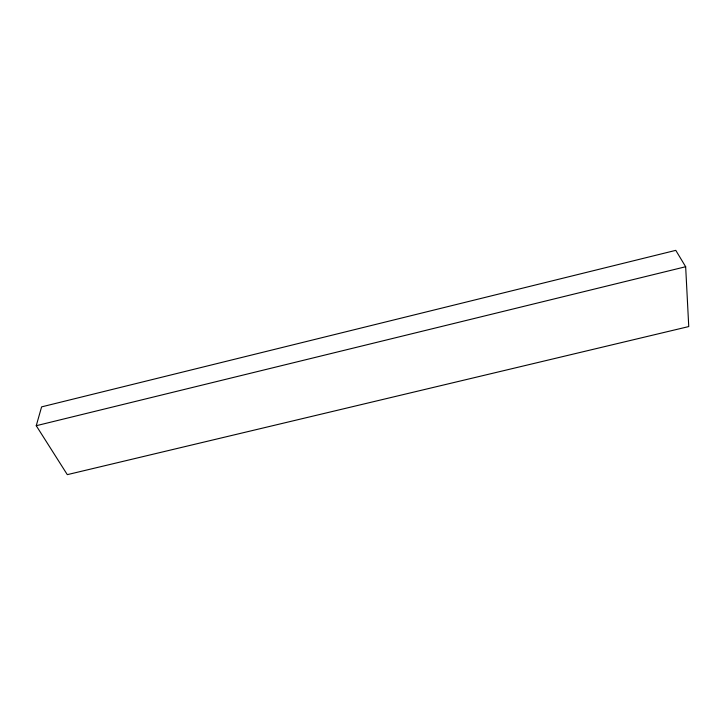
<?xml version="1.0" encoding="UTF-8"?>
<svg xmlns="http://www.w3.org/2000/svg" width="725" height="725" viewBox="0 0 725 725"><rect width="100%" height="100%" fill="white"/><g stroke="black" fill="none" stroke-linecap="round" stroke-linejoin="round"><path stroke-width="1.09" d="M36.25 425.711L41.597 406.879L675.782 250.352L685.66 266.737L688.75 326.567L67.307 474.648L36.25 425.711L685.66 266.737"/></g></svg>
